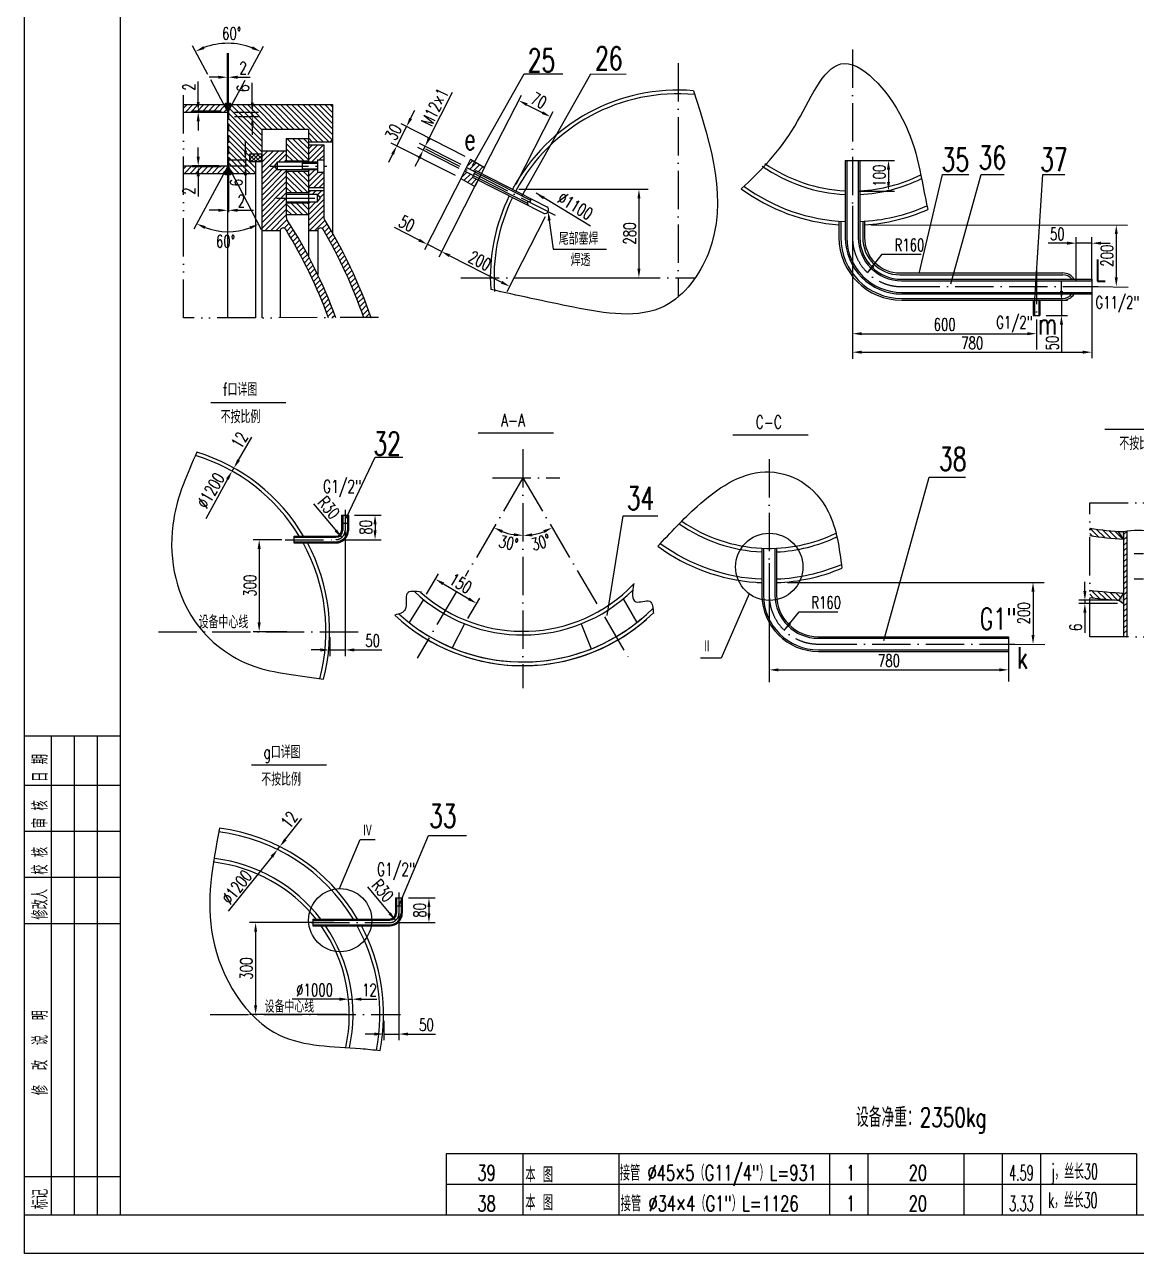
# Model space of a CAD drawing. Extents: x -763 to 9737, y -3901 to 3524.
# Drawn here: x -763 to 2862, y -3901 to 105 of the extents above; entities that cross this region are included whole.
import ezdxf
from ezdxf.enums import TextEntityAlignment as Align

# ---------------------------------------------------------------- set-up
doc = ezdxf.new("R2010")
doc.units = 0
doc.header["$LTSCALE"] = 12.5
for name, pattern in [('DASHDOT-M', [36, 30, -3, 0, -3]), ('DASHDOT-S', [14, 10, -2, 0, -2]), ('DIVIDE-M', [39, 30, -3, 0, -3, 0, -3]), ('DIVIDE-S', [16, 10, -2, 0, -2, 0, -2]), ('HIDDEN-M', [7, 5, -2]), ('HIDDEN-S', [3, 2, -1])]:
    doc.linetypes.add(name, pattern=pattern)
doc.layers.get('0').update_dxf_attribs({"linetype": 'CONTINUOUS'})
for name, color, linetype in [('CDR_DIM', 7, 'CONTINUOUS'), ('CDR_DWG1', 4, 'CONTINUOUS'), ('CDR_DWG3', 1, 'DASHDOT-M'), ('CDR_DWG4', 3, 'DIVIDE-M'), ('CDR_DWG5', 6, 'HIDDEN-M'), ('CDR_TEXT', 7, 'CONTINUOUS')]:
    doc.layers.add(name, color=color, linetype=linetype)
doc.styles.add('HZ', font='ROMANS.shx', dxfattribs={"width": 0.7, "height": 50, "bigfont": 'HZ.shx'})
doc.dimstyles.get("Standard").update_dxf_attribs({"dimtxt": 2, "dimasz": 3, "dimexe": 2, "dimexo": 2, "dimtad": 1, "dimdec": 4, "dimrnd": 1, "dimtxsty": 'STANDARD', "dimcen": 2.5, "dimazin": 3, "dimtfac": 1, "dimtdec": 4, "dimtmove": 0, "dimatfit": 3, "dimtolj": 1, "dimtzin": 0})
pattern_1 = [(135, (-762.985, -3901.405), (-8.980256, -8.980256), [])]
pattern_2 = [(45, (-762.985, -3901.405), (-8.980256, 8.980256), [])]

# ---------------------------------------------------------------- blocks, each defined once
blk = doc.blocks.new('TUQA')
for p, q in [((-18, 0), (-18, 125)), ((-12, 0), (-12, 125)), ((-6, 0), (-6, 125)), ((0, 112), (-24.85, 112)), ((0, 100), (-24.85, 100)), ((0, 88), (-24.85, 88)), ((0, 76), (-24.85, 76)), ((0, 10), (-24.85, 10))]:
    blk.add_line(p, q)
at = {"layer": 'CDR_DWG1'}
for p, q in [((-25, 125), (0, 125)), ((0, 0), (-25, 0))]:
    blk.add_line(p, q, dxfattribs=at)
at = {"linetype": 'HIDDEN-S', "style": 'HZ', "width": 0.7}
for s, p in [('日 期', (-18.93, 112.99)), ('审 核', (-18.93, 100.92)), ('校 核', (-18.93, 88.78)), ('修改人', (-18.93, 77.07)), ('修  改  说  明', (-18.93, 31.3)), ('标记', (-18.93, 1.53))]:
    blk.add_text(s, height=4, rotation=90, dxfattribs=at).set_placement(p)
blk = doc.blocks.new('MLF')
for p, q in [((180, 8), (0, 8)), ((145, 8), (145, 0))]:
    blk.add_line(p, q)
at = {"color": 4}
for p, q in [((0, 8), (0, 0)), ((20, 8), (20, 0)), ((45, 8), (45, 0)), ((100, 8), (100, 0)), ((110, 8), (110, 0)), ((135, 8), (135, 0)), ((155, 8), (155, 0)), ((180, 8), (180, 0))]:
    blk.add_line(p, q, dxfattribs=at)

msp = doc.modelspace()

# ---------------------------------------------------------------- hatches: boundary and pattern name
for points in [[(-101.6, -177.2), (-101.6, -180.3, 0.350474), (-98.2, -180.3), (-98.2, -177.2), (-87, -156.4, 0.378793), (-112.8, -156.3)], [(-112.8, -380.3, 0.379103), (-87, -380.3), (-98.2, -359.5), (-98.2, -356.3, 0.350474), (-101.6, -356.3), (-101.6, -359.5)]]:
    msp.add_hatch(color=256).paths.add_polyline_path(points)
at = {"layer": 'CDR_DIM'}
h = msp.add_hatch(dxfattribs=at)
h.set_pattern_fill('ANSI31', color=256, scale=4, style=0)
h.set_pattern_definition(pattern_2)
h.paths.add_polyline_path([(-112.7, -156.3), (-244.7, -156.3), (-244.7, -180.3), (-101.6, -180.3), (-101.6, -177.2)])
h.paths.add_polyline_path([(-101.6, -359.5), (-101.6, -356.3), (-244.7, -356.3), (-244.7, -380.3), (-112.9, -380.3)])
h = msp.add_hatch(dxfattribs=at)
h.set_pattern_fill('ANSI31', color=256, scale=4, angle=90, style=0)
h.set_pattern_definition(pattern_1)
h.paths.add_polyline_path([(240.9, -156.3), (-87, -156.3), (-98.2, -177.2), (-98.2, -180.3), (-98.2, -336.6), (-42.9, -336.6), (-42.9, -356.3), (-98.2, -356.3), (-98.2, -359.5), (-87.3, -380.3), (-9.6, -380.3), (-9.6, -341.6), (-30, -341.6), (-30, -317.5), (10.2, -317.5), (10.2, -235.7), (162.2, -235.7), (162.2, -277), (233.8, -277), (240.9, -269.9)])
h.paths.add_polyline_path([(-42.9, -336.6), (-98.2, -336.6), (-98.2, -356.3), (-42.9, -356.3)], flags=16)
h = msp.add_hatch(dxfattribs=at)
h.set_pattern_fill('ANSI31', color=256, scale=4, angle=90, style=0)
h.set_pattern_definition(pattern_1)
h.paths.add_polyline_path([(162.2, -266.4), (90.4, -266.4), (90.4, -339.5), (162.2, -339.5)])
h.paths.add_polyline_path([(162.2, -373.3), (90.4, -373.3), (90.4, -443.8), (162.2, -443.8)])
h.paths.add_polyline_path([(162.2, -477.5), (90.4, -477.5), (90.4, -514.9), (162.2, -514.9)])
h = msp.add_hatch(dxfattribs=at)
h.set_pattern_fill('ANSI31', color=256, scale=4, style=0)
h.set_pattern_definition(pattern_2)
h.paths.add_polyline_path([(10.2, -566.5), (70.4, -566.4, -0.640465), (87.4, -561.7, -0.051725), (227.3, -850.6), (251.3, -850.6, 0.057014), (93.8, -533.9, -0.14991), (90.4, -522.6), (90.4, -368.7), (60.7, -368.7), (50.7, -356.4), (60.7, -344.1), (90.4, -344.1), (90.4, -306.5), (10.2, -306.5)])
h = msp.add_hatch(dxfattribs=at)
h.set_pattern_fill('ANSI31', color=256, scale=4, style=0)
h.set_pattern_definition(pattern_2)
h.paths.add_polyline_path([(212.3, -376.4), (192.5, -376.4), (192.5, -368.7), (162.2, -368.7), (162.2, -426), (212.3, -426)])
h.paths.add_polyline_path([(212.3, -286.8), (162.2, -286.8), (162.2, -344.1), (192.5, -344.1), (192.5, -336.4), (212.3, -336.4)])
h = msp.add_hatch(dxfattribs=at)
h.set_pattern_fill('ANSI31', color=256, scale=4, style=0)
h.set_pattern_definition(pattern_2)
h.paths.add_polyline_path([(212.3, -461.3), (201.6, -461.3), (192.2, -472.9), (162.2, -472.9), (162.2, -566.3), (192.7, -566.3, -0.636606), (209.7, -561.7, -0.049218), (342.7, -850.5), (366.7, -850.5, 0.054756), (215.2, -531, -0.138928), (212.3, -520.5)])
h.paths.add_polyline_path([(212.3, -436), (162.2, -436), (162.2, -448.3), (192.2, -448.3), (202.8, -461.3), (212.3, -461.3)])
h = msp.add_hatch(dxfattribs=at)
h.set_pattern_fill('ANSI31', color=256, scale=4, angle=90, style=0)
h.set_pattern_definition(pattern_1)
h.paths.add_polyline_path([(2799.7, -1547.2, -0.022703), (2709.5, -1537), (2709.5, -1561.3, 0.026819), (2818.7, -1572.4), (2818.7, -1570.7)])
h.paths.add_polyline_path([(3036, -1559.6), (3036, -1535.3, -0.025238), (2935.8, -1547.2), (2916, -1571.1), (2916, -1572.4, 0.029474)])
h.paths.add_polyline_path([(2820.2, -1748.6, -0.023151), (2709.5, -1739.1), (2709.5, -1763.3, 0.014303), (2779.2, -1770.3, 0.005283), (2805, -1771.9)])
h.paths.add_polyline_path([(3036, -1761.9), (3036, -1571.1), (2937.8, -1571.1, -0.00534), (2916, -1572.4), (2916, -1573.3), (2916, -1621.2), (2914.9, -1621.2), (2914.9, -1641.2), (2914.9, -1703.7), (2916.4, -1703.7), (2916, -1747.6), (2914.9, -1747.6), (2914.9, -1748.6), (2929.9, -1772, 0.02176)])
h.paths.add_polyline_path([(2976.6, -1643.7), (3012.9, -1643.7), (3012.9, -1703.7), (2976.6, -1703.7)], flags=24)
h.paths.add_polyline_path([(2976, -1561.2), (3012.3, -1561.2), (3012.3, -1621.2), (2976, -1621.2)], flags=9)
h = msp.add_hatch(color=256, dxfattribs=at)
h.paths.add_polyline_path([(2799.7, -1547.2), (2820.2, -1572.4), (2820.2, -1548.4, -0.005128)])
h.paths.add_polyline_path([(2914.9, -1572.4), (2935.8, -1547.2, -0.005223), (2914.9, -1548.4)])
h.paths.add_polyline_path([(2914.9, -1748.6), (2914.9, -1782.3), (2929.9, -1771.8)])
h.paths.add_polyline_path([(2820.2, -1748.6), (2805, -1771.9), (2820.2, -1782.5)])
h = msp.add_hatch(dxfattribs=at)
h.set_pattern_fill('ANSI31', color=256, scale=4, style=0)
h.set_pattern_definition(pattern_2)
h.paths.add_polyline_path([(2830.2, -1546.9, 0.008852), (2820.2, -1548.4), (2820.2, -1891.4), (2830.2, -1891.4)])
h.paths.add_polyline_path([(2914.9, -1548.4, 0.008852), (2904.9, -1546.9), (2904.9, -1891.4), (2914.9, -1891.4)])
for points in [[(2819.8, -1572.4), (2819.8, -1573.3), (2818.7, -1573.3), (2818.7, -1571.1)], [(2819.8, -1748.4), (2819.8, -1747.6), (2818.7, -1747.6), (2818.7, -1749.7)]]:
    msp.add_hatch(color=256, dxfattribs=at).paths.add_polyline_path(points)
at = {"layer": 'CDR_DWG1'}
h = msp.add_hatch(dxfattribs=at)
h.set_pattern_fill('ANSI37', color=0, scale=3, style=0)
h.set_pattern_definition([(45, (-601.428, -3088.664), (-6.735192, 6.735192), []), (135, (-601.428, -3088.664), (-6.735192, -6.735192), [])])
h.paths.add_polyline_path([(10.2, -317.5), (-30, -317.5), (-30, -341.6), (10.2, -341.6)])

# ---------------------------------------------------------------- linework, layer by layer
for p, q in [((-101.6, -177.2), (-122.9, -137.4)), ((-98.2, -177.2), (-76.1, -136)), ((233.8, -277), (240.9, -269.9)), ((-101.6, -359.5), (-136.3, -423.6)), ((-98.2, -359.5), (-68.2, -416.8)), ((142.3, -346.8), (192.5, -346.8)), ((142.1, -368.7), (142.3, -368.5)), ((142.3, -366), (192.5, -366)), ((160.2, -485.3), (160.2, -485.3)), ((-156, -1126.8), (88.9, -1126.8)), ((716.3, -1226.7), (961.2, -1226.7)), ((1546.5, -1233.1), (1791.3, -1233.1)), ((2759, -1214.3), (3003.9, -1214.3)), ((-23.6, -2308.8), (221.3, -2308.7))]:
    msp.add_line(p, q)
for points, knots in [([(1573.5, -430.5), (1635.6, -372.9), (1755.1, -254.1), (1883.9, 81), (2144.8, -215.8), (2159, -398.7), (2181.7, -498.3)], [36.018358, 36.018358, 36.018358, 36.018358, 302.911859, 559.270829, 841.881457, 1144.568127, 1144.568127, 1144.568127, 1144.568127]), ([(-127.5, -2515.4), (-150.2, -2633.2), (-197.6, -2878.9), (11.5, -3228.9), (265.3, -3226.2), (375.3, -3237.4), (396.4, -3239.9)], [0, 0, 0, 0, 356.932546, 744.415845, 1009.630212, 1073.412977, 1073.412977, 1073.412977, 1073.412977])]:
    msp.add_open_spline(points, degree=3, knots=knots)
msp.add_spline([(1418.3, -111), (1466.3, -640), (1325.1, -812.1), (1026.8, -816.6), (756.6, -758.8)], degree=3)
at = {"layer": 'CDR_DIM'}
for p, q in [((679.4, -357.7), (698.6, -338.5)), ((688.6, -366.4), (709.9, -345.1)), ((700.5, -372.4), (721.2, -351.8)), ((716.1, -374.9), (732.5, -358.4)), ((661, -394), (678.5, -376.5)), ((670.1, -402.9), (690.4, -382.6)), ((681.4, -409.6), (698.4, -392.5)), ((692.7, -416.2), (710.3, -398.6)), ((704, -422.9), (705.9, -421)), ((-65.3, -1315), (-21.9, -1240.6)), ((285.6, -1504.8), (380, -1305.6)), ((380, -1305.6), (470, -1305.6)), ((-86.5, -1351.3), (-80.5, -1340.9)), ((-101.7, -1377.2), (-171.7, -1506.1)), ((2037.9, -1903.4), (2185.9, -1370.9)), ((2185.9, -1370.9), (2304.4, -1370.9)), ((179.4, -1457.8), (271, -1567.6)), ((312.8, -1494.2), (399.7, -1494.2)), ((1135.9, -1821.6), (1188.5, -1497.1)), ((1188.5, -1497.1), (1301.7, -1497.1)), ((281.8, -1548.6), (281.8, -1954)), ((379.7, -1524.2), (379.7, -1544.5)), ((75.8, -1574.5), (-18.1, -1574.5)), ((271.8, -1574.5), (399.7, -1574.5)), ((2818.7, -1571.1), (2818.7, -1573.3)), ((2818.7, -1573.3), (2819.8, -1573.3)), ((1.9, -1604.5), (1.9, -1844.5)), ((2884.9, -1621.2), (2854.9, -1621.2)), ((547.5, -1752.1), (586.6, -1685.9)), ((602.3, -1718.4), (685, -1767.3)), ((2693.9, -1741.9), (2693.9, -1711.9)), ((2884.9, -1703.7), (2854.9, -1703.7)), ((1599.4, -1751.1), (1508.4, -1961.2)), ((2818.7, -1749.7), (2818.7, -1747.6)), ((2818.7, -1747.6), (2819.8, -1747.6)), ((681.9, -1831.5), (721, -1765.3)), ((2785, -1771.9), (2673.9, -1771.9)), ((2800.2, -1782.5), (2673.9, -1782.5)), ((2693.9, -1771.9), (2693.9, -1782.5)), ((2693.9, -1812.5), (2693.9, -1877.7)), ((92.2, -1874.5), (-18.1, -1874.5)), ((231.8, -1892.9), (231.8, -1954)), ((201.8, -1934), (171.8, -1934)), ((231.8, -1934), (281.8, -1934)), ((311.8, -1934), (401.5, -1934)), ((1508.4, -1961.2), (1440.4, -1961.2)), ((87.7, -2551.4), (140.8, -2483.6)), ((263.9, -2712), (330.8, -2552.5)), ((330.8, -2552.5), (380.1, -2552.5)), ((457.5, -2768.6), (553.7, -2538.7)), ((553.7, -2538.7), (678.1, -2538.7)), ((61.7, -2584.7), (69.2, -2575.1)), ((43.2, -2608.3), (-99.2, -2785.7)), ((355.1, -2706.1), (446.8, -2815.9)), ((488.5, -2742.5), (575.4, -2742.5)), ((457.5, -2788.6), (457.5, -3206.2)), ((555.4, -2772.5), (555.4, -2792.9)), ((245.5, -2822.9), (-29.8, -2822.9)), ((447.5, -2822.9), (575.4, -2822.9)), ((-9.8, -2852.9), (-9.8, -3092.6)), ((263.7, -3072.6), (109.2, -3072.6)), ((293.7, -3072.6), (305.3, -3072.6)), ((335.3, -3072.6), (385.5, -3072.6)), ((287.8, -3122.6), (-29.8, -3122.6)), ((407.8, -3142.6), (407.8, -3206.2)), ((377.8, -3186.2), (347.8, -3186.2)), ((407.8, -3186.2), (457.5, -3186.2)), ((487.5, -3186.2), (577.2, -3186.2))]:
    msp.add_line(p, q, dxfattribs=at)
msp.add_lwpolyline([(-763, -3901.4), (-763, 3523.6), (9737, 3523.6), (9737, -3901.4)], close=True, dxfattribs=at)
at = {"layer": 'CDR_DIM', "color": 4}
msp.add_lwpolyline([(-450.5, -3776.4), (-450.5, 3398.6), (9612, 3398.6), (9612, -3776.4)], close=True, dxfattribs=at)
at = {"layer": 'CDR_DIM'}
for centre, radius in [((1664.9, -1663.2), 109.6), ((266.1, -2815), 103)]:
    msp.add_circle(centre, radius, dxfattribs=at)
for radius, start, end in [(187.3, 248.8015, 260.8122), (187.9, 279.1591, 291.2272)]:
    msp.add_arc((861.9, -1373.3), radius, start, end, dxfattribs=at)
msp.add_open_spline([(-201.3, -1289.2), (-232.6, -1359.6), (-310.1, -1534), (-259.7, -1833.2), (-29, -2007.8), (127.9, -2014.6), (211.8, -2029.8)], degree=3, knots=[0, 0, 0, 0, 229.559472, 568.850947, 812.536011, 1033.33939, 1033.33939, 1033.33939, 1033.33939], dxfattribs=at)
msp.add_spline([(1302, -1595.9), (1430.2, -1465.9), (1651, -1353.5), (1769.8, -1385.3), (1856.8, -1482.9), (1901.4, -1667.5)], degree=3, dxfattribs=at)
for points in [[(-69.7, -1312.5), (-61, -1317.6), (-80.5, -1340.9)], [(-106, -1374.7), (-97.3, -1379.7), (-86.5, -1351.3)], [(374.7, -1524.2), (384.7, -1524.2), (379.7, -1494.2)], [(255.6, -1541.3), (248, -1547.8), (271, -1567.6)], [(374.7, -1544.5), (384.7, -1544.5), (379.7, -1574.5)], [(792, -1552.4), (796.3, -1543.4), (767.1, -1534.9)], [(832.4, -1553.2), (831.6, -1563.2), (861.9, -1560.6)], [(892.2, -1563.8), (891.4, -1553.8), (861.9, -1561.2)], [(927.7, -1543.9), (932.1, -1552.9), (956.9, -1535.4)], [(-3.1, -1604.5), (6.9, -1604.5), (1.9, -1574.5)], [(604.8, -1714.1), (599.7, -1722.7), (576.4, -1703.1)], [(2688.9, -1741.9), (2698.9, -1741.9), (2693.9, -1771.9)], [(687.5, -1763), (682.5, -1771.6), (710.8, -1782.5)], [(2688.9, -1812.5), (2698.9, -1812.5), (2693.9, -1782.5)], [(-3.1, -1844.5), (6.9, -1844.5), (1.9, -1874.5)], [(201.8, -1929), (201.8, -1939), (231.8, -1934)], [(311.8, -1929), (311.8, -1939), (281.8, -1934)], [(83.8, -2548.4), (91.7, -2554.5), (69.2, -2575.1)], [(39.2, -2605.3), (47.1, -2611.4), (61.7, -2584.7)], [(550.4, -2772.5), (560.4, -2772.5), (555.4, -2742.5)], [(431.4, -2789.7), (423.7, -2796.1), (446.8, -2815.9)], [(550.4, -2792.9), (560.4, -2792.9), (555.4, -2822.9)], [(-14.8, -2852.9), (-4.8, -2852.9), (-9.8, -2822.9)], [(263.7, -3067.6), (263.7, -3077.6), (293.7, -3072.6)], [(335.3, -3067.6), (335.3, -3077.6), (305.3, -3072.6)], [(-14.8, -3092.6), (-4.8, -3092.6), (-9.8, -3122.6)], [(377.8, -3181.2), (377.8, -3191.2), (407.8, -3186.2)], [(487.5, -3181.2), (487.5, -3191.2), (457.5, -3186.2)]]:
    msp.add_solid(points, dxfattribs=at)
at = {"layer": 'CDR_DWG1', "color": 0}
for p, q in [((-165.2, -58.2), (-215, 35)), ((-101.6, -157.2), (-101.6, 11.7)), ((-98.2, -157.2), (-98.2, 11.7)), ((-34.3, -58.4), (15.8, 34.6)), ((-131.6, -66.9), (-161.6, -66.9)), ((-122.9, -137.4), (-155.8, -75.9)), ((-101.6, -66.9), (-98.2, -66.9)), ((-80.8, -144.9), (-43.8, -76)), ((-68.2, -66.9), (-27.5, -66.9)), ((697.8, -355.2), (865.9, -55.9)), ((858.6, -454.9), (1082.9, -55.9)), ((865.9, -55.9), (992.1, -55.9)), ((1082.9, -55.9), (1198.7, -56.9)), ((-196.9, -147.2), (-196.9, -80.8)), ((-20.5, -150.3), (-20.5, -85.2)), ((556.3, -265.8), (632.1, -116.1)), ((735.6, -362.4), (857.1, -125)), ((874.7, -156.5), (925, -182.2)), ((-121.6, -177.2), (-216.9, -177.2)), ((-121.6, -180.3), (-216.9, -180.3)), ((-196.9, -180.3), (-196.9, -177.2)), ((-78.2, -180.3), (-0.5, -180.3)), ((-78.2, -194.8), (-0.5, -194.8)), ((-20.5, -194.8), (-20.5, -180.3)), ((495.7, -201.6), (509.2, -174.8)), ((839.4, -415.5), (960.8, -178.1)), ((-196.9, -210.3), (-196.9, -240.3)), ((-20.5, -224.8), (-20.5, -254.8)), ((450.5, -290.9), (482.2, -228.3)), ((673.4, -325.1), (464.3, -219.3)), ((-42.9, -306.6), (-42.9, -276.6)), ((-196.9, -326.3), (-196.9, -296.3)), ((436.9, -317.7), (423.4, -344.5)), ((641.8, -387.7), (432.6, -281.9)), ((653.7, -364), (518.8, -295.7)), ((659.9, -351.8), (525, -283.5)), ((536.6, -304.8), (542.8, -292.5)), ((-129.6, -356.3), (-216.9, -356.3)), ((-121.6, -359.5), (-216.9, -359.5)), ((-196.9, -356.3), (-196.9, -359.5)), ((-100.6, -336.6), (-37, -336.6)), ((-100.6, -356.3), (-35.8, -356.3)), ((-42.9, -336.6), (-42.9, -356.3)), ((523.1, -331.5), (509.5, -358.3)), ((1956.4, -337.9), (2073.6, -337.9)), ((-196.9, -389.5), (-196.9, -455.9)), ((-101.6, -376.3), (-101.6, -506.6)), ((-98.2, -376.3), (-98.2, -506.7)), ((-42.9, -386.3), (-42.9, -451.5)), ((665.5, -384.9), (540.7, -629.4)), ((2053.6, -367.9), (2053.6, -408.1)), ((2153.9, -706.7), (2229.3, -384.5)), ((2229.3, -384.5), (2315.2, -384.5)), ((2257.3, -740), (2355.5, -384.5)), ((2355.5, -384.5), (2430.9, -384.5)), ((2529.2, -808.3), (2557.1, -384.5)), ((2557.1, -384.5), (2628.9, -384.5)), ((-136.3, -423.6), (-211.3, -562.2)), ((-68.2, -416.8), (8.7, -563.8)), ((712, -408.7), (587.2, -653.1)), ((712, -408.7), (587.2, -653.1)), ((847.9, -432), (1270.6, -432)), ((1956.4, -438.1), (2073.6, -438.1)), ((1082.3, -552.9), (904.4, -445)), ((1240, -462), (1240, -690.9)), ((-131.6, -500.7), (-161.6, -500.7)), ((-101.6, -500.7), (-98.2, -500.7)), ((-68.2, -500.7), (-16.7, -500.7)), ((1936.4, -485.7), (1936.4, -984.7)), ((1936.4, -510.6), (1936.4, -962.3)), ((523.1, -597.9), (443.2, -557.1)), ((934.6, -522.4), (809.8, -766.8)), ((1995.6, -548.4), (2833.1, -549.1)), ((2665.7, -729.5), (2665.7, -587.9)), ((2716.5, -729.5), (2716.5, -587.9)), ((2796.3, -578.4), (2796.3, -719.5)), ((596.3, -635.3), (549.8, -611.5)), ((2635.7, -607.9), (2574.6, -607.9)), ((2716.5, -607.9), (2665.7, -607.9)), ((2746.5, -607.9), (2776.5, -607.9)), ((623, -648.9), (792.2, -735.3)), ((623, -648.9), (649.7, -662.6)), ((840, -720.9), (1275.5, -720.9)), ((2617.5, -764), (2617.5, -734)), ((2736.5, -749.5), (2834.9, -751.2)), ((2567.3, -794), (2637.5, -794)), ((2617.5, -794), (2617.5, -843.6)), ((2716.5, -769.5), (2716.5, -983)), ((2567.3, -843.6), (2637.5, -843.6)), ((2617.5, -873.6), (2617.5, -963.2)), ((1966.4, -903), (2506.5, -903)), ((2536.5, -882.6), (2536.5, -936.9)), ((1966.4, -963.3), (2686.5, -963.3)), ((1664.9, -1651.2), (1664.9, -2037)), ((1664.9, -1676.1), (1664.9, -2039.6)), ((1724.1, -1713.8), (2561.6, -1714.5)), ((2524.8, -1743.8), (2524.8, -1884.9)), ((2465, -1914.9), (2563.4, -1916.6)), ((2445, -1934.9), (2445, -2037)), ((1694.9, -1999), (2415, -1999))]:
    msp.add_line(p, q, dxfattribs=at)
at = {"layer": 'CDR_DWG1'}
for p, q in [((-244.7, -156.3), (-112.8, -156.3)), ((-87, -156.3), (240.9, -156.3)), ((240.9, -156.3), (240.9, -579.3)), ((-244.7, -180.3), (-101.6, -180.3)), ((-101.6, -177.2), (-101.6, -180.3)), ((-99.9, -851.1), (-99.9, -181)), ((-99.9, -194.8), (-98.2, -194.8)), ((-98.2, -177.2), (-98.2, -180.3)), ((10.2, -235.7), (10.2, -851.1)), ((10.2, -235.7), (162.2, -235.7)), ((162.2, -235.7), (162.2, -344.1)), ((90.4, -266.4), (90.4, -344.1)), ((90.4, -266.4), (162.2, -266.4)), ((162.2, -277), (240.9, -277)), ((10.2, -306.5), (90.4, -306.5)), ((162.2, -286.8), (212.3, -286.8)), ((212.3, -286.8), (212.3, -520.5)), ((-244.7, -356.3), (-100.8, -356.3)), ((-101.6, -359.5), (-101.6, -356.3)), ((-100.8, -851.1), (-100.8, -356.3)), ((-99.9, -336.6), (-98.2, -336.6)), ((-98.2, -359.5), (-98.2, -356.3)), ((-9.6, -341.6), (-9.6, -851.1)), ((60.7, -344.1), (50.7, -356.4)), ((50.7, -356.4), (60.7, -368.7)), ((192.5, -344.1), (60.7, -344.1)), ((60.7, -344.1), (60.7, -368.7)), ((90.4, -339.5), (162.2, -339.5)), ((142.3, -344.1), (142.3, -368.7)), ((192.5, -336.4), (212.3, -336.4)), ((192.5, -336.4), (192.5, -376.4)), ((691.3, -334.1), (659.6, -396.7)), ((691.3, -334.1), (736.4, -360.7)), ((719.2, -350.2), (719.1, -350.5)), ((1912.7, -337.9), (1912.7, -589.5)), ((1912.7, -337.9), (1960.1, -337.9)), ((1917.7, -337.9), (1917.7, -589.5)), ((1955.1, -337.9), (1955.1, -589.5)), ((1960.1, -337.9), (1960.1, -589.5)), ((-244.7, -380.3), (-100.8, -380.3)), ((-87.3, -380.3), (-9.6, -380.3)), ((192.5, -368.7), (60.7, -368.7)), ((90.4, -368.7), (90.4, -522.6)), ((90.4, -373.3), (162.2, -373.3)), ((162.2, -368.7), (162.2, -650)), ((192.5, -376.4), (212.3, -376.4)), ((659.6, -396.7), (704.7, -423.3)), ((671.9, -373.1), (876.9, -477.8)), ((677.8, -360.8), (886.8, -467.6)), ((708.7, -371.1), (697.9, -392.3)), ((697.9, -392.3), (930.5, -511.1)), ((736.4, -360.7), (704.7, -423.3)), ((708.7, -371.1), (941.5, -490.3)), ((162.2, -426), (212.3, -426)), ((162.2, -436), (212.3, -436)), ((90.4, -448.3), (192.2, -448.3)), ((90.4, -472.9), (192.2, -472.9)), ((162.2, -443.8), (90.7, -443.8)), ((162.2, -477.5), (90.7, -477.5)), ((192.2, -472.9), (192.2, -448.3)), ((202.2, -460.6), (192.2, -448.3)), ((192.2, -472.9), (202.2, -460.6)), ((90.4, -514.9), (162.2, -514.9)), ((1892.2, -536), (1892.2, -589.5)), ((1898.2, -536.4), (1898.2, -589.5)), ((1969.6, -536.7), (1969.6, -589.5)), ((1975.6, -536.4), (1975.6, -589.5)), ((10.2, -566.5), (70.4, -566.4)), ((70.4, -566.5), (70.4, -851.1)), ((90.4, -566.5), (90.4, -566.5)), ((90.4, -566.5), (90.4, -566.5)), ((162.2, -566.3), (192.7, -566.3)), ((192.7, -566.3), (192.7, -710.5)), ((2091.1, -705), (2621.6, -705)), ((2091.1, -711), (2621.6, -711)), ((2096.1, -725.5), (2716.5, -725.5)), ((2096.1, -730.5), (2716.5, -730.5)), ((2716.5, -725.5), (2716.5, -773.5)), ((2096.7, -768.5), (2716.5, -768.5)), ((2096.7, -773.5), (2716.5, -773.5)), ((2096.7, -788), (2621.6, -788)), ((2096.7, -794), (2621.6, -794)), ((2525.7, -794), (2525.7, -843.6)), ((2529.2, -794), (2529.2, -843.6)), ((2543.8, -794), (2543.8, -843.6)), ((2547.3, -794), (2547.3, -843.6)), ((2525.7, -843.6), (2547.3, -843.6)), ((270.8, -1494.2), (270.8, -1544.2)), ((270.8, -1494.2), (292.8, -1494.2)), ((270.8, -1520.3), (292.8, -1520.3)), ((274.3, -1494.2), (274.3, -1544.2)), ((289.3, -1494.2), (289.3, -1544.2)), ((292.8, -1494.2), (292.8, -1544.2)), ((2799.7, -1547.2), (2820.2, -1572.4)), ((2820.2, -1548.4), (2820.2, -1891.4)), ((2830.2, -1546.9), (2830.2, -1891.4)), ((114.6, -1563.2), (251.8, -1563.2)), ((114.6, -1563.2), (114.6, -1585.2)), ((114.6, -1566.7), (251.8, -1566.7)), ((114.6, -1581.7), (251.8, -1581.7)), ((114.6, -1585.2), (251.8, -1585.2)), ((1641.2, -1602.5), (1641.2, -1754.9)), ((1646.2, -1602.7), (1646.2, -1754.9)), ((1683.6, -1602.7), (1683.6, -1754.9)), ((1688.6, -1602.5), (1688.6, -1754.9)), ((2820.2, -1748.6), (2805, -1771.9)), ((537.3, -1769.3), (490.4, -1844.5)), ((1188.7, -1767.4), (1233.3, -1844.5)), ((2805, -1771.9), (2820.2, -1782.5)), ((671.7, -1848.7), (631.4, -1927.3)), ((1052, -1848.7), (1084.7, -1930.4)), ((1824.6, -1890.9), (2445, -1890.9)), ((1824.6, -1895.9), (2445, -1895.9)), ((2445, -1890.9), (2445, -1938.9)), ((1825.2, -1933.9), (2445, -1933.9)), ((1825.2, -1938.9), (2445, -1938.9)), ((446.5, -2742.5), (446.5, -2792.5)), ((446.5, -2742.5), (468.5, -2742.5)), ((450, -2742.5), (450, -2792.5)), ((465, -2742.5), (465, -2792.5)), ((468.5, -2742.5), (468.5, -2792.5)), ((446.5, -2768.6), (468.5, -2768.6)), ((176.5, -2811.5), (427.5, -2811.5)), ((176.5, -2811.5), (176.5, -2833.5)), ((176.5, -2815), (427.5, -2815)), ((176.5, -2830), (427.5, -2830)), ((176.5, -2833.5), (427.5, -2833.5))]:
    msp.add_line(p, q, dxfattribs=at)
at = {"layer": 'CDR_DWG1', "color": 0}
msp.add_lwpolyline([(10.2, -317.5), (-30, -317.5), (-30, -341.6), (10.2, -341.6)], close=True, dxfattribs=at)
msp.add_lwpolyline([(947.8, -534.3), (960.6, -627.9), (1134.6, -627.9)], dxfattribs=at)
for centre, radius, start, end in [((-99.9, -180.4), 224.1, 69.3916, 110.4491), ((-99.9, -356.3), 214.1, 249.6113, 289.5919)]:
    msp.add_arc(centre, radius, start, end, dxfattribs=at)
at = {"layer": 'CDR_DWG1'}
for centre, radius, start, end in [((1367.5, -720.9), 612, 85.2326, 151.8301), ((-99.9, -170.9), 19.4, 48.4763, 131.5237), ((1367.5, -720.9), 600, 84.84, 151.8077), ((-99.9, -178.2), 2.75, 231.3715, 308.6285), ((-99.9, -358.5), 2.75, 51.3715, 128.6285), ((1936.4, 62.4), 512, 234.8803, 267.3488), ((1936.4, 62.4), 500, 235.1216, 267.2851), ((-99.9, -365.8), 19.4, 228.4763, 311.5237), ((1936.4, 62.4), 500, 272.7149, 296.4304), ((1936.4, 62.4), 512, 272.6512, 296.0678), ((1936.4, 62.4), 612, 233.6346, 265.86), ((1936.4, 62.4), 600, 233.8509, 267.7378), ((1367.5, -720.9), 612, 154.0581, 183.5489), ((1367.5, -720.9), 600, 154.0803, 184.2734), ((232.3, -520.5), 20, 180, 211.6374), ((932.8, -498.9), 12.3, 257.9989, 53.156), ((1936.4, 62.4), 600, 272.2622, 293.8535), ((1936.4, 62.4), 612, 273.6709, 293.6293), ((80, -568), 9.73, 40.2024, 171.0642), ((80, -568), 9.73, 42.75, 171.0642), ((110.4, -522.6), 20, 180, 212.9716), ((-1211.8, -1380.3), 1556.1, 19.8841, 32.9851), ((202.3, -568), 9.73, 40.2024, 171.0642), ((-1163.3, -1380.3), 1619.2, 19.0781, 31.6374), ((-1235.5, -1380.3), 1555.7, 19.8866, 31.7489), ((-1187.3, -1380.3), 1619.2, 19.0781, 30.3708), ((2096.7, -589.5), 204.5, 180, 270), ((2096.7, -589.5), 198.5, 180, 270), ((2096.7, -589.5), 184, 180, 270), ((2096.7, -589.5), 179, 180, 270), ((2096.1, -589.5), 141, 180, 270), ((2096.1, -589.5), 136, 180, 270), ((2091.1, -589.5), 121.5, 180, 270), ((2091.1, -589.5), 115.5, 180, 270), ((2621.6, -749.5), 44.5, 32.6378, 90), ((2621.6, -749.5), 38.5, 38.5631, 90), ((2621.6, -749.5), 38.5, 270, 321.4369), ((2621.6, -749.5), 44.5, 270, 327.3622), ((-380.2, -1874.5), 600, 31.2559, 73.1469), ((-380.2, -1874.5), 612, 30.5765, 73.0074), ((1664.9, -1103.1), 500, 235.2372, 267.2851), ((251.8, -1544.2), 41, 270, 360), ((251.8, -1544.2), 19, 270, 0), ((251.8, -1544.2), 37.5, 270, 360), ((251.8, -1544.2), 22.5, 270, 0), ((1664.9, -1103.1), 512, 235.002, 267.3488), ((1664.9, -1103.1), 500, 267.2851, 295.7963), ((2867.6, -549.5), 1000, 260.9078, 267.2851), ((2867.6, -549.5), 1024, 261.1226, 267.3488), ((2867.6, -1830.1), 285.6, 80.4533, 99.5467), ((-380.2, -1874.5), 600, 345.205, 28.8288), ((-380.2, -1874.5), 612, 345.3002, 28.2123), ((1664.9, -1103.1), 612, 233.6346, 265.86), ((1664.9, -1103.1), 600, 233.8509, 267.7378), ((1664.9, -1103.1), 512, 272.6512, 295.5025), ((1664.9, -1103.1), 600, 272.2622, 293.0583), ((1664.9, -1103.1), 612, 272.2178, 292.7374), ((861.9, -1373.3), 500, 228.1124, 316.1614), ((1664.9, -1103.1), 612, 265.86, 267.7822), ((861.9, -1373.3), 512, 226.2384, 314.3825), ((1825.2, -1754.9), 184, 180, 270), ((1825.2, -1754.9), 179, 180, 270), ((1824.6, -1754.9), 141, 180, 270), ((1824.6, -1754.9), 136, 180, 270), ((2867.6, -549.5), 1200, 262.4329, 267.7378), ((861.9, -1373.3), 600, 227.6134, 314.9799), ((2867.6, -549.5), 1224, 262.5821, 265.86), ((2867.6, -549.5), 1224, 265.86, 267.0707), ((861.9, -1373.3), 612, 226.8945, 314.0315), ((861.9, -1373.3), 612, 235.8923, 311.0916), ((861.9, -1373.3), 600, 235.9914, 310.1467), ((-204.2, -3122.6), 612, 30.5487, 82.7931), ((-204.2, -3122.6), 600, 31.2274, 82.8307), ((-204.2, -3122.6), 500, 38.4713, 83.0951), ((-204.2, -3122.6), 512, 37.412, 83.0777), ((427.5, -2792.5), 19, 270, 0), ((427.5, -2792.5), 22.5, 270, 0), ((427.5, -2792.5), 41, 270, 360), ((427.5, -2792.5), 37.5, 270, 360), ((-204.2, -3122.6), 500, 347.5628, 35.3186), ((-204.2, -3122.6), 512, 347.7715, 34.3727), ((-204.2, -3122.6), 600, 348.8563, 28.801), ((-204.2, -3122.6), 612, 348.9476, 28.1852)]:
    msp.add_arc(centre, radius, start, end, dxfattribs=at)
at = {"layer": 'CDR_DWG1', "color": 0}
msp.add_spline([(885.1, -461.2), (885.6, -471.6), (878, -473.9), (879.2, -484.9)], degree=3, dxfattribs=at)
at = {"layer": 'CDR_DWG1'}
msp.add_spline([(1222.9, -1716.9), (1230.3, -1777.3), (1275.1, -1775.4), (1287.3, -1814.8)], degree=3, dxfattribs=at)
msp.add_open_spline([(530.7, -1746), (510.8, -1742.9), (468.3, -1736.4), (492.1, -1807.7), (458.4, -1816.7), (443.7, -1820.1)], degree=3, knots=[0, 0, 0, 0, 46.911734, 99.76215, 138.930363, 138.930363, 138.930363, 138.930363], dxfattribs=at)
at = {"layer": 'CDR_DWG1', "color": 0}
for points in [[(-176.2, 25.1), (-180.3, 34.2), (-205.6, 17.3)], [(-18.9, 34), (-23.1, 24.9), (6.3, 17)], [(-131.6, -61.9), (-131.6, -71.9), (-101.6, -66.9)], [(-68.2, -61.9), (-68.2, -71.9), (-98.2, -66.9)], [(-201.9, -147.2), (-191.9, -147.2), (-196.9, -177.2)], [(-25.5, -150.3), (-15.5, -150.3), (-20.5, -180.3)], [(877, -152), (872.4, -160.9), (848, -142.8)], [(-201.9, -210.3), (-191.9, -210.3), (-196.9, -180.3)], [(-25.5, -224.8), (-15.5, -224.8), (-20.5, -194.8)], [(491.2, -199.3), (500.2, -203.8), (482.2, -228.3)], [(927.3, -177.8), (922.7, -186.7), (951.7, -195.9)], [(551.9, -263.5), (560.8, -268), (542.8, -292.5)], [(-47.9, -306.6), (-37.9, -306.6), (-42.9, -336.6)], [(432.5, -315.4), (441.4, -319.9), (450.5, -290.9)], [(518.6, -329.3), (527.5, -333.8), (536.6, -304.8)], [(-201.9, -326.3), (-191.9, -326.3), (-196.9, -356.3)], [(-201.9, -389.5), (-191.9, -389.5), (-196.9, -359.5)], [(-47.9, -386.3), (-37.9, -386.3), (-42.9, -356.3)], [(2048.6, -367.9), (2058.6, -367.9), (2053.6, -337.9)], [(1235, -462), (1245, -462), (1240, -432)], [(2048.6, -408.1), (2058.6, -408.1), (2053.6, -438.1)], [(932.6, -456.3), (927.4, -464.8), (904.4, -445)], [(-131.6, -495.7), (-131.6, -505.7), (-101.6, -500.7)], [(-68.2, -495.7), (-68.2, -505.7), (-98.2, -500.7)], [(942.8, -535), (943.7, -504.6), (952.7, -533.6)], [(-176.5, -561.6), (-172.4, -552.5), (-201.8, -544.6)], [(-30.1, -553.5), (-26.1, -562.6), (-0.6, -546)], [(2791.3, -578.4), (2801.3, -578.4), (2796.3, -548.4)], [(525.3, -593.5), (520.8, -602.4), (549.8, -611.5)], [(625.3, -644.5), (620.7, -653.4), (596.3, -635.3)], [(625.3, -644.5), (620.7, -653.4), (596.3, -635.3)], [(2635.7, -602.9), (2635.7, -612.9), (2665.7, -607.9)], [(2746.5, -602.9), (2746.5, -612.9), (2716.5, -607.9)], [(1235, -690.9), (1245, -690.9), (1240, -720.9)], [(2791.3, -719.5), (2801.3, -719.5), (2796.3, -749.5)], [(794.5, -730.9), (789.9, -739.8), (818.9, -749)], [(2612.5, -764), (2622.5, -764), (2617.5, -794)], [(2612.5, -873.6), (2622.5, -873.6), (2617.5, -843.6)], [(1966.4, -898), (1966.4, -908), (1936.4, -903)], [(2506.5, -898), (2506.5, -908), (2536.5, -903)], [(1966.4, -958.3), (1966.4, -968.3), (1936.4, -963.3)], [(2686.5, -958.3), (2686.5, -968.3), (2716.5, -963.3)], [(2519.8, -1743.8), (2529.8, -1743.8), (2524.8, -1713.8)], [(2519.8, -1884.9), (2529.8, -1884.9), (2524.8, -1914.9)], [(1694.9, -1994), (1694.9, -2004), (1664.9, -1999)], [(2415, -1994), (2415, -2004), (2445, -1999)]]:
    msp.add_solid(points, dxfattribs=at)
at = {"layer": 'CDR_DWG3', "linetype": 'DASHDOT-S'}
for p, q in [((1936.4, 23.6), (1936.4, -589.5)), ((1367.5, -21.5), (1367.5, -783.5)), ((544.2, -300.5), (986, -526.1)), ((38.1, -356.4), (222, -356.4)), ((58.7, -461.3), (222, -461.3)), ((659, -720.9), (1423.3, -720.9)), ((2536.5, -681.9), (2536.5, -954.2)), ((2096.4, -749.5), (2737.5, -749.5)), ((861.9, -1279.9), (861.9, -2058.8)), ((1664.9, -1312), (1664.9, -1754.9)), ((861.9, -1373.3), (673.6, -1694.5)), ((762.9, -1373.3), (982.6, -1373.3)), ((861.9, -1373.3), (1206.4, -1960.9)), ((281.8, -1476.9), (281.8, -1544.5)), ((87.1, -1574.5), (251.8, -1574.5)), ((644.8, -1743.5), (517.3, -1960.9)), ((-326.2, -1874.5), (348.3, -1874.5)), ((1824.9, -1914.9), (2466, -1914.9)), ((457.5, -2725.3), (457.5, -2792.9)), ((171.4, -2822.9), (427.5, -2822.9)), ((-157.9, -3122.6), (462.8, -3122.6))]:
    msp.add_line(p, q, dxfattribs=at)
for centre, radius, start, end in [((2096.4, -589.5), 160, 180, 270), ((251.8, -1544.5), 30, 270, 0), ((1824.9, -1754.9), 160, 180, 270), ((427.5, -2792.9), 30, 270, 0)]:
    msp.add_arc(centre, radius, start, end, dxfattribs=at)
at = {"layer": 'CDR_DWG4', "linetype": 'DIVIDE-S'}
for p, q in [((-244.7, -851.1), (-244.7, -84.8)), ((390.7, -850.5), (-244.7, -851.1))]:
    msp.add_line(p, q, dxfattribs=at)
msp.add_lwpolyline([(2709.5, -1454.9), (3036, -1454.9), (3036, -1891.4), (2709.5, -1891.4)], close=True, dxfattribs=at)
at = {"layer": 'CDR_DWG5', "linetype": 'HIDDEN-S'}
msp.add_line((-98.2, -180.3), (-98.2, -356.3), dxfattribs=at)
at = {"layer": 'CDR_TEXT'}
for centre, radius in [((1, 1), 91.2), ((1, 1), 91.2), ((-184.2, -340.6), 38.4), ((-184.2, -340.6), 38.4), ((-184.2, -340.6), 38.4), ((-184.2, -340.6), 38.4)]:
    msp.add_arc(centre, radius, 0, 0, dxfattribs=at)

# ---------------------------------------------------------------- block references
at = {"xscale": 12.5, "yscale": 12.5, "zscale": 12.5}
for p in [(611.8, -3676.4), (611.8, -3776.4)]:
    msp.add_blockref('MLF', p, dxfattribs=at)
at = {"layer": 'CDR_DIM', "xscale": 12.5, "yscale": 12.5, "zscale": 12.5}
msp.add_blockref('TUQA', (-450.5, -3776.4), dxfattribs=at)

# ---------------------------------------------------------------- texts
at = {"style": 'HZ', "width": 0.7}
for s, height, p in [('25', 75, (877.2, -49.4)), ('26', 75, (1096.9, -42.9)), ('35', 75, (2226.5, -372.8)), ('36', 75, (2347, -366.4)), ('37', 75, (2547.9, -372.8)), ('f口详图', 42, (-116.5, -1105.9)), ('不按比例', 42, (-123.7, -1194.8)), ('A-A', 42, (790.5, -1205.8)), ('C-C', 42, (1620.6, -1212.2)), ('32', 75, (374, -1298.9)), ('不按比例', 42, (2806.2, -1281.9)), ('38', 75, (2218, -1349)), ('G1/2"', 42, (210, -1422.1)), ('34', 75, (1200.2, -1477)), ('设备中心线', 42, (-195.3, -1864)), ('g口详图', 42, (15.9, -2287.9)), ('不按比例', 42, (8.7, -2376.8)), ('33', 75, (555.7, -2512.9)), ('G1/2"', 42, (385.7, -2670.4))]:
    msp.add_text(s, height=height, dxfattribs=at).set_placement(p)
at = {"layer": 'CDR_DIM', "style": 'HZ', "width": 0.7}
for s, height, p in [('G1"', 70, (2351.1, -1867.8)), ('k', 70, (2471.9, -1994.9)), ('设备净重：2350kg', 62.5, (1947.8, -3489))]:
    msp.add_text(s, height=height, dxfattribs=at).set_placement(p)
at = {"layer": 'CDR_DIM', "char_height": 40, "attachment_point": 5, "style": 'HZ'}
for s, insert, rotation in [('\\A1;12', (-61.9, -1249.8), 59.708), ('%%c1200', (-156, -1414.4), 60), ('\\A1;R30', (229, -1470.4), 309.8637), ('\\A1;80', (349.7, -1534.4), 90), ('\\A1;30°', (815.2, -1585.5), 347.6019), ('\\A1;30°', (920.3, -1583.2), 15.5534), ('\\A1;300', (-28.1, -1724.5), 90), ('\\A1;150', (658.9, -1717), 329.4334), ('\\A1;6', (2663.9, -1860.1), 90), ('\\A1;12', (99.9, -2487.2), 51.9364), ('%%c1200', (-71.1, -2707.2), 52), ('\\A1;R30', (404.7, -2718.8), 309.8637), ('\\A1;80', (525.4, -2782.7), 90), ('\\A1;300', (-39.8, -2972.7), 90)]:
    msp.add_mtext(s, dxfattribs=dict(at, insert=insert, rotation=rotation))
for s, insert in [('\\A1;50', (371.6, -1904)), ('Ⅳ', (354.6, -2522.6)), ('%%c1000', (182.6, -3042.6)), ('\\A1;12', (361.6, -3042.6)), ('设备中心线', (100.4, -3096.3)), ('\\A1;50', (547.4, -3156.2))]:
    msp.add_mtext(s, dxfattribs=dict(at, insert=insert))
at = {"layer": 'CDR_DWG1', "color": 0, "style": 'HZ', "width": 0.7}
for s, p in [('e', (670.2, -303.8)), ('L', (2726.4, -731.4)), ('m', (2540.3, -905.7))]:
    msp.add_text(s, height=70, dxfattribs=at).set_placement(p)
at = {"layer": 'CDR_DWG1', "color": 0, "char_height": 40, "style": 'HZ'}
for s, insert, attachment_point in [('\\A1;60°', (-87.8, 75.7), 5), ('\\A1;2', (-50.4, -36.9), 5), ('\\A1;2', (-56.3, -470.7), 5), ('\\A1;50', (2603.9, -577.9), 5), ('\\A1;60°', (-107.6, -601.8), 5), ('\\A1;尾部塞焊', (978.7, -593.2), 4), ('\\A1;R160', (2073.5, -614), 4), ('焊透', (1017.6, -662.6), 4), ('G11/2"', (2799.8, -807.7), 5), ('G1/2"', (2464.1, -872.4), 5), ('\\A1;600', (2236.5, -873), 5), ('\\A1;780', (2326.5, -933.3), 5), ('\\A1;R160', (1802, -1779.4), 4), ('Ⅱ', (1461.2, -1921.9), 5), ('\\A1;780', (2055, -1969), 5)]:
    msp.add_mtext(s, dxfattribs=dict(at, insert=insert, attachment_point=attachment_point))
at = {"layer": 'CDR_DWG1', "color": 0, "char_height": 40, "attachment_point": 5, "style": 'HZ'}
for s, insert, rotation in [('\\A1;2', (-226.9, -99), 90), ('\\A1;6', (-50.5, -102.8), 90), ('\\A1;M12×1', (574.2, -164), 63.1626), ('\\A1;70', (913.5, -142.6), 332.8998), ('\\A1;30', (439.6, -246.1), 63.1626), ('\\A1;100', (2023.6, -388), 90), ('\\A1;2', (-226.9, -437.7), 90), ('\\A1;6', (-72.9, -410.4), 90), ('%%c1100', (1032.9, -486.3), 329), ('\\A1;50', (483.4, -544), 332.9516), ('\\A1;280', (1210, -576.4), 90), ('\\A1;200', (721.3, -665.4), 332.9516), ('\\A1;200', (2766.3, -648.9), 90), ('\\A1;50', (2587.5, -933.4), 90), ('\\A1;200', (2494.8, -1814.4), 90)]:
    msp.add_mtext(s, dxfattribs=dict(at, insert=insert, rotation=rotation))
at = {"layer": 'CDR_TEXT', "style": 'HZ', "width": 0.7}
for s, p in [('接管 %%c45×5（G11/4"）L=931', (1177.6, -3663.9)), ('本 图', (869.5, -3670.1)), ('本 图', (869.5, -3760.9)), ('接管 %%c34×4（G1"）L=1126', (1180.5, -3763.9))]:
    msp.add_text(s, height=50, dxfattribs=at).set_placement(p)
at = {"layer": 'CDR_TEXT', "style": 'HZ'}
for s, width, p in [('j，丝长30', 0.533333, (2660, -3659.4)), ('39', 0.7, (743.1, -3663.9)), ('1', 0.7, (1930.6, -3663.9)), ('20', 0.7, (2149.3, -3663.9)), ('4.59', 0.533333, (2486.8, -3663.9)), ('38', 0.7, (743.1, -3763.9)), ('1', 0.7, (1930.6, -3763.9)), ('20', 0.7, (2149.3, -3763.9)), ('3.33', 0.533333, (2486.8, -3763.9)), ('k，丝长30', 0.533333, (2654.7, -3752.9))]:
    msp.add_text(s, height=50, dxfattribs=dict(at, width=width)).set_placement(p, align=Align.CENTER)

# ---------------------------------------------------------------- leaders
at = {"layer": 'CDR_DWG1', "color": 0, "annotation_type": 0, "has_hookline": 1, "hookline_direction": 0, "text_width": 86.3}
for points in [[(1985.5, -704.8), (2033.5, -644), (2063.5, -644)], [(1714, -1870.2), (1762, -1809.4), (1792, -1809.4)]]:
    msp.add_leader(points, dimstyle='STANDARD', override={"dimscale": 10, "dimtxt": 3.5, "dimgap": 1, "dimtxsty": 'HZ'}, dxfattribs=at)

doc.saveas('drawing.dxf')
